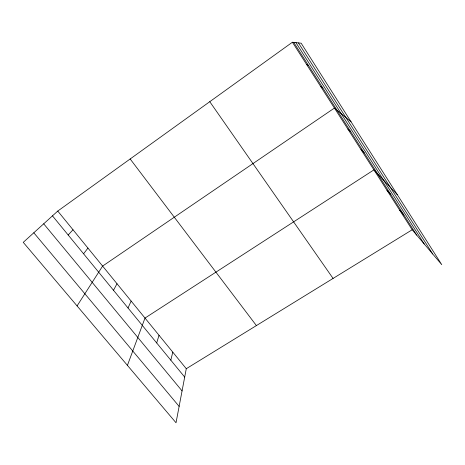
<?xml version="1.0" encoding="UTF-8"?>
<svg xmlns="http://www.w3.org/2000/svg" width="465" height="465" viewBox="0 0 465 465"><rect width="100%" height="100%" fill="white"/><g stroke="black" fill="none" stroke-linecap="round" stroke-linejoin="round"><path stroke-width="0.7" d="M412.188 229.774L186.285 368.704L176.02 422.766L23.25 242.352L57.759 211.064L292.404 42.234L301.157 43.204L441.75 264.661L412.188 229.774L292.404 42.234M170.829 360.177L172.782 352.139M156.693 342.943L159.018 335.259M127.427 365.38L144.999 318.066L373.924 169.87L397.389 194.783M128.026 307.987L131.13 301.058M113.495 290.27L117.006 283.731M77.074 305.912L102.614 266.079L334.44 108.049L351.069 121.818M83.584 253.791L87.949 248.089M68.181 235.011L72.999 229.756M306.714 64.641L308.452 65.46M320.722 86.571L322.861 88.042M347.872 129.078L350.761 131.764M361.032 149.684L364.269 152.933M386.944 190.249L390.85 194.585M399.697 210.215L403.916 215.063M33.806 232.779L179.13 406.393M43.698 223.805L182.065 390.914M52.469 215.853L184.692 377.092M57.759 211.064L186.285 368.704M130.165 158.966L256.401 325.587M209.773 101.69L333.068 278.43M295.932 42.629L424.225 243.98M293.723 42.385L416.716 235.116M298.443 42.902L432.7 253.977"/></g></svg>
